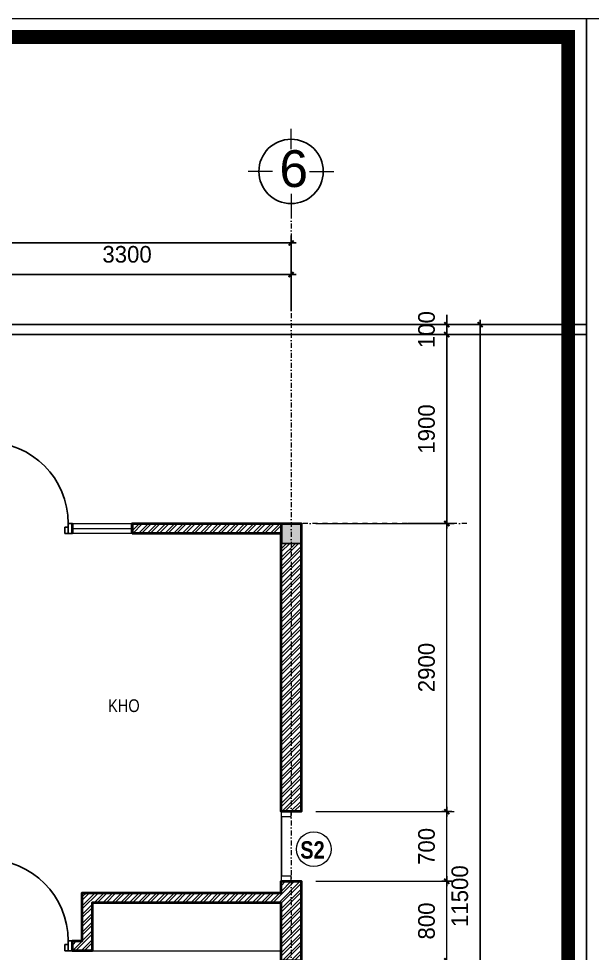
# Model space of a CAD drawing. Header units: millimetres. Extents: x 615730 to 2792744, y 139412 to 597571.
# Drawn here: x 1309974 to 1315744, y 294886 to 304290 of the extents above; entities that cross this region are included whole.
import ezdxf
from ezdxf.enums import TextEntityAlignment as Align

# ---------------------------------------------------------------- set-up
doc = ezdxf.new("R2010")
doc.units = ezdxf.units.MM
doc.header["$MEASUREMENT"] = 0
doc.header["$PDMODE"] = 34
doc.linetypes.add('DASHDOT', pattern=[1, 0.5, -0.25, 0, -0.25])
doc.layers.get('0').update_dxf_attribs({"lineweight": 5})
for name, color, linetype, lineweight in [('0.1(9)', 9, 'Continuous', 13), ('AN_0.20', 2, 'Continuous', 20), ('AN_CUA', 51, 'Continuous', 15), ('CAT', 11, 'Continuous', 40), ('HATCH', 42, 'Continuous', 5), ('NETNGOAITUONG', 1, 'Continuous', 40), ('NTHAY1', 61, 'Continuous', 25), ('thay', 7, 'Continuous', 15), ('TIM TRUC', 149, 'DASHDOT', 9), ('VLIEU', 250, 'Continuous', 9)]:
    doc.layers.add(name, color=color, linetype=linetype, lineweight=lineweight)
for name, color, linetype in [('AN_TEXT', 254, 'Continuous'), ('DOORS', 1, 'Continuous'), ('H', 252, 'Continuous'), ('NET MANH', 252, 'Continuous'), ('netthay', 3, 'Continuous'), ('SWING', 7, 'Continuous'), ('TEXT', 2, 'Continuous'), ('VL', 155, 'Continuous')]:
    doc.layers.add(name, color=color, linetype=linetype)
doc.styles.add('DDCo-B-Helve-condense', font='')
doc.styles.add('H280', font='', dxfattribs={"height": 200})
doc.styles.add('KT OZON', font='', dxfattribs={"height": 200})
doc.styles.add('STYLE2', font='')
doc.styles.add('VNI-AVO', font='vni-roms.shx')
doc.styles.get('DDCo-B-Helve-condense').set_extended_font_data('VNI-Helve-Condense', bold=True)
doc.styles.get('H280').set_extended_font_data('VNI-Avo')
doc.styles.get('KT OZON').set_extended_font_data('VNI-Helve')
doc.styles.get('STYLE2').set_extended_font_data('.VnArial NarrowH')
doc.dimstyles.new('1-50b', dxfattribs={"dimtxt": 167, "dimasz": 50, "dimexe": 75, "dimexo": 150, "dimgap": 120, "dimtad": 1, "dimdec": 0, "dimzin": 12, "dimtxsty": 'VNI-AVO', "dimblk": ']', "dimcen": 0, "dimdle": 50, "dimclrd": 252, "dimclre": 252, "dimclrt": 2, "dimadec": 0, "dimazin": 0, "dimtfac": 1, "dimtdec": 0, "dimtix": 1, "dimtmove": 2, "dimatfit": 0, "dimldrblk": 'OPEN90', "dimfxl": 1, "dimlwd": -1, "dimlwe": -1, "dimarcsym": 0})
pattern_1 = [(45, (628138.94, 0), (-44.194174, 44.194174), []), (45, (628138.94, 31.25), (-44.194174, 44.194174), [])]

# ---------------------------------------------------------------- blocks, each defined once
blk = doc.blocks.new('08PDRR02')
at = {"color": 0, "linetype": 'ByBlock'}
for p, q in [((1, 0), (0, 0)), ((0, 0), (0, -1)), ((1, -1), (1, 0)), ((0, -1), (1, -1))]:
    blk.add_line(p, q, dxfattribs=at)
blk = doc.blocks.new('08PDNB02')
at = {"color": 0, "linetype": 'ByBlock'}
for p, q in [((0, -1.62), (0, 1.62)), ((0, 1.62), (0.25, 1.62)), ((0.25, -1.62), (0.25, 1.62)), ((0.25, 0.38), (1.25, 0.38)), ((1.25, -0.55), (1.25, 2.75)), ((1.25, 2.75), (1.54, 2.75)), ((1.54, 2.75), (1.69, 2.59)), ((1.69, 2.59), (1.95, -0.13)), ((0.25, -1.62), (0, -1.62)), ((1.25, -0.38), (0.25, -0.38)), ((1.95, -0.55), (1.25, -0.55)), ((1.95, -0.13), (1.95, -0.55))]:
    blk.add_line(p, q, dxfattribs=at)
blk = doc.blocks.new('*U45')
at = {"layer": 'DOORS', "color": 0, "linetype": 'Continuous', "ltscale": 200}
for p, q in [((0, 15), (0, 55)), ((900, 15), (900, 55)), ((0, -25), (0, -55)), ((900, -25), (900, -55))]:
    blk.add_line(p, q, dxfattribs=at)
at = {"layer": 'SWING', "color": 1, "linetype": 'Continuous', "ltscale": 200}
blk.add_arc((0, 55), 900, 0, 90, dxfattribs=at)
at = {"layer": 'DOORS', "color": 8, "linetype": 'Continuous', "ltscale": 200, "xscale": 25.4, "yscale": 25.4, "zscale": 25.4, "rotation": 180}
blk.add_blockref('08PDNB02', (0, 895), dxfattribs=at)
at = {"layer": 'DOORS', "color": 0, "linetype": 'Continuous', "ltscale": 200, "xscale": 900, "yscale": 39.99999999999999, "rotation": 90}
blk.add_blockref('08PDRR02', (0, 55), dxfattribs=at)
at = {"layer": 'DOORS', "color": 8, "linetype": 'Continuous', "ltscale": 200, "xscale": 25.4, "yscale": -25.4, "zscale": 25.4}
blk.add_blockref('08PDNB02', (40, 895), dxfattribs=at)
at = {"layer": 'DOORS', "color": 0, "linetype": 'Continuous', "ltscale": 200, "xscale": 45, "yscale": 110}
for p in [(-45, 55), (900, 55)]:
    blk.add_blockref('08PDRR02', p, dxfattribs=at)
at = {"layer": 'DOORS', "color": 1, "linetype": 'Continuous', "ltscale": 200, "xscale": 39.99999999999999, "yscale": 69.99999999999999}
for p in [(0, 15), (860, 15)]:
    blk.add_blockref('08PDRR02', p, dxfattribs=at)
blk = doc.blocks.new('TRUC 1')
at = {"ltscale": 50}
blk.add_circle((0, -9525), 8572, dxfattribs=at)
at = {"layer": '0.1(9)', "ltscale": 50}
for p, q in [((0, -3572), (0, 1782)), ((-4942, -9525), (-11427, -9525)), ((4942, -9525), (11427, -9525)), ((0, -15478), (0, -20832))]:
    blk.add_line(p, q, dxfattribs=at)
at = {"layer": 'TEXT', "ltscale": 50, "style": 'H280'}
blk.add_attdef('1', text='', height=10478, dxfattribs=at).set_placement((-214, -4892), align=Align.CENTER)
blk = doc.blocks.new(']')
for p, q in [((1, 0), (-1, 0)), ((0, 1), (0, -1))]:
    blk.add_line(p, q)
at = {"color": 9, "const_width": 0.4}
blk.add_lwpolyline([(-0.51, -0.51), (0.51, 0.51)], dxfattribs=at)
blk = doc.blocks.new('*D2308')
at = {"layer": 'DEFPOINTS', "color": 0, "ltscale": 10, "transparency": 16777216}
for p in [(1309413.8, 301727.5), (1312713.8, 301714.8), (1312713.8, 301565.5)]:
    blk.add_point(p, dxfattribs=at)
at = {"layer": 'VL', "color": 252, "ltscale": 10, "transparency": 16777216}
for p, q in [((1312713.8, 301715.5), (1312713.8, 301789.8)), ((1309463.8, 301714.8), (1312663.8, 301714.8)), ((1309413.8, 301577.5), (1309413.8, 301639.8))]:
    blk.add_line(p, q, dxfattribs=at)
at = {"layer": 'VL', "color": 252, "ltscale": 10, "transparency": 16777216, "xscale": 50, "yscale": 50, "zscale": 50, "rotation": 180}
blk.add_blockref(']', (1309413.8, 301714.8), dxfattribs=at)
at = {"layer": 'VL', "color": 252, "ltscale": 10, "transparency": 16777216, "xscale": 50, "yscale": 50, "zscale": 50}
blk.add_blockref(']', (1312713.8, 301714.8), dxfattribs=at)
at = {"layer": 'VL', "color": 2, "ltscale": 10, "transparency": 16777216, "insert": (1311063.8, 301918.3), "char_height": 167, "attachment_point": 5, "style": 'VNI-AVO'}
blk.add_mtext('3300', dxfattribs=at)
blk = doc.blocks.new('_Open90')
at = {"color": 0, "linetype": 'ByBlock', "lineweight": -2}
for p, q in [((0, 0), (-1, 0)), ((-0.5, 0.5), (0, 0)), ((0, 0), (-0.5, -0.5))]:
    blk.add_line(p, q, dxfattribs=at)
blk = doc.blocks.new('*D2310')
at = {"layer": 'DEFPOINTS', "color": 0, "ltscale": 10, "transparency": 16777216}
for p in [(1312714.8, 302034), (1292114.5, 301211.6), (1312714.8, 301211.6)]:
    blk.add_point(p, dxfattribs=at)
at = {"layer": 'VL', "color": 252, "ltscale": 10, "transparency": 16777216}
for p, q in [((1292114.5, 301361.6), (1292114.5, 302109)), ((1312714.8, 301361.6), (1312714.8, 302109)), ((1292164.5, 302034), (1312664.8, 302034))]:
    blk.add_line(p, q, dxfattribs=at)
at = {"layer": 'VL', "color": 252, "ltscale": 10, "transparency": 16777216, "xscale": 50, "yscale": 50, "zscale": 50, "rotation": 180}
blk.add_blockref(']', (1292114.5, 302034), dxfattribs=at)
at = {"layer": 'VL', "color": 252, "ltscale": 10, "transparency": 16777216, "xscale": 50, "yscale": 50, "zscale": 50}
blk.add_blockref(']', (1312714.8, 302034), dxfattribs=at)
at = {"layer": 'VL', "color": 2, "ltscale": 10, "transparency": 16777216, "insert": (1302414.7, 302237.5), "char_height": 167, "attachment_point": 5, "style": 'VNI-AVO'}
blk.add_mtext('20600', dxfattribs=at)
blk = doc.blocks.new('*D2316')
at = {"layer": 'DEFPOINTS', "color": 0, "ltscale": 10, "transparency": 16777216}
for p in [(1313737.1, 301111.6), (1314280.5, 301111.6), (1313737.1, 299211.3, -0.7)]:
    blk.add_point(p, dxfattribs=at)
at = {"layer": 'VL', "color": 252, "ltscale": 10, "transparency": 16777216}
for p, q in [((1313887.1, 301111.6), (1314355.5, 301111.6)), ((1314280.5, 299261.3), (1314280.5, 301061.6)), ((1313887.1, 299211.3), (1314355.5, 299211.3))]:
    blk.add_line(p, q, dxfattribs=at)
at = {"layer": 'VL', "color": 252, "ltscale": 10, "transparency": 16777216, "xscale": 50, "yscale": 50, "zscale": 50}
for p, rotation in [((1314280.5, 301111.6), 90), ((1314280.5, 299211.3), 270)]:
    blk.add_blockref(']', p, dxfattribs=dict(at, rotation=rotation))
at = {"layer": 'VL', "color": 2, "ltscale": 10, "transparency": 16777216, "insert": (1314077, 300161.4), "char_height": 167, "attachment_point": 5, "rotation": 90, "style": 'VNI-AVO'}
blk.add_mtext('1900', dxfattribs=at)
blk = doc.blocks.new('*D2317')
at = {"layer": 'DEFPOINTS', "color": 0, "ltscale": 10, "transparency": 16777216}
for p in [(1313737.1, 301211.6), (1314280.5, 301211.6), (1313737.1, 301111.6)]:
    blk.add_point(p, dxfattribs=at)
at = {"layer": 'VL', "color": 252, "ltscale": 10, "transparency": 16777216}
for p, q in [((1314280.5, 301261.6), (1314280.5, 301311.6)), ((1313887.1, 301211.6), (1314355.5, 301211.6)), ((1314280.5, 301111.6), (1314280.5, 301211.6)), ((1313887.1, 301111.6), (1314355.5, 301111.6)), ((1314280.5, 301061.6), (1314280.5, 301011.6))]:
    blk.add_line(p, q, dxfattribs=at)
at = {"layer": 'VL', "color": 252, "ltscale": 10, "transparency": 16777216, "xscale": 50, "yscale": 50, "zscale": 50}
for p, rotation in [((1314280.5, 301211.6), 270), ((1314280.5, 301111.6), 90)]:
    blk.add_blockref(']', p, dxfattribs=dict(at, rotation=rotation))
at = {"layer": 'VL', "color": 2, "ltscale": 10, "transparency": 16777216, "insert": (1314077, 301161.6), "char_height": 167, "attachment_point": 5, "rotation": 90, "style": 'VNI-AVO'}
blk.add_mtext('100', dxfattribs=at)
blk = doc.blocks.new('*D2318')
at = {"layer": 'DEFPOINTS', "color": 0, "ltscale": 10, "transparency": 16777216}
for p in [(1313900.4, 301211.6), (1314615.5, 301211.6), (1313900.4, 289711.6)]:
    blk.add_point(p, dxfattribs=at)
at = {"layer": 'VL', "color": 252, "ltscale": 10, "transparency": 16777216}
for p, q in [((1314050.4, 301211.6), (1314690.5, 301211.6)), ((1314615.5, 289761.6), (1314615.5, 301161.6)), ((1314050.4, 289711.6), (1314690.5, 289711.6))]:
    blk.add_line(p, q, dxfattribs=at)
at = {"layer": 'VL', "color": 252, "ltscale": 10, "transparency": 16777216, "xscale": 50, "yscale": 50, "zscale": 50}
for p, rotation in [((1314615.5, 301211.6), 90), ((1314615.5, 289711.6), 270)]:
    blk.add_blockref(']', p, dxfattribs=dict(at, rotation=rotation))
at = {"layer": 'VL', "color": 2, "ltscale": 10, "transparency": 16777216, "insert": (1314412, 295461.6), "char_height": 167, "attachment_point": 5, "rotation": 90, "style": 'VNI-AVO'}
blk.add_mtext('11500', dxfattribs=at)
blk = doc.blocks.new('*D2254')
at = {"layer": 'DEFPOINTS', "color": 0, "ltscale": 10, "transparency": 16777216}
for p in [(1312813.8, 295611.6), (1314280.5, 295611.6), (1312813.8, 294811.2)]:
    blk.add_point(p, dxfattribs=at)
at = {"layer": 'VLIEU', "color": 252, "ltscale": 10, "transparency": 16777216}
for p, q in [((1312963.8, 295611.6), (1314355.5, 295611.6)), ((1314280.5, 294861.2), (1314280.5, 295561.6)), ((1312963.8, 294811.2), (1314355.5, 294811.2))]:
    blk.add_line(p, q, dxfattribs=at)
at = {"layer": 'VLIEU', "color": 252, "ltscale": 10, "transparency": 16777216, "xscale": 50, "yscale": 50, "zscale": 50}
for p, rotation in [((1314280.5, 295611.6), 90), ((1314280.5, 294811.2), 270)]:
    blk.add_blockref(']', p, dxfattribs=dict(at, rotation=rotation))
at = {"layer": 'VLIEU', "color": 2, "ltscale": 10, "transparency": 16777216, "insert": (1314077, 295211.4), "char_height": 167, "attachment_point": 5, "rotation": 90, "style": 'VNI-AVO'}
blk.add_mtext('800', dxfattribs=at)
blk = doc.blocks.new('*D2255')
at = {"layer": 'DEFPOINTS', "color": 0, "ltscale": 10, "transparency": 16777216}
for p in [(1312813.8, 296311.6), (1314280.5, 296311.6), (1312813.8, 295611.6)]:
    blk.add_point(p, dxfattribs=at)
at = {"layer": 'VLIEU', "color": 252, "ltscale": 10, "transparency": 16777216}
for p, q in [((1312963.8, 296311.6), (1314355.5, 296311.6)), ((1314280.5, 295661.6), (1314280.5, 296261.6)), ((1312963.8, 295611.6), (1314355.5, 295611.6))]:
    blk.add_line(p, q, dxfattribs=at)
at = {"layer": 'VLIEU', "color": 252, "ltscale": 10, "transparency": 16777216, "xscale": 50, "yscale": 50, "zscale": 50}
for p, rotation in [((1314280.5, 296311.6), 90), ((1314280.5, 295611.6), 270)]:
    blk.add_blockref(']', p, dxfattribs=dict(at, rotation=rotation))
at = {"layer": 'VLIEU', "color": 2, "ltscale": 10, "transparency": 16777216, "insert": (1314077, 295961.6), "char_height": 167, "attachment_point": 5, "rotation": 90, "style": 'VNI-AVO'}
blk.add_mtext('700', dxfattribs=at)
blk = doc.blocks.new('*D2256')
at = {"layer": 'DEFPOINTS', "color": 0, "ltscale": 10, "transparency": 16777216}
for p in [(1312813.8, 299211.3), (1314280.5, 299211.3), (1312813.8, 296311.6)]:
    blk.add_point(p, dxfattribs=at)
at = {"layer": 'VLIEU', "color": 252, "ltscale": 10, "transparency": 16777216}
for p, q in [((1312963.8, 299211.3), (1314355.5, 299211.3)), ((1314280.5, 296361.6), (1314280.5, 299161.3)), ((1312963.8, 296311.6), (1314355.5, 296311.6))]:
    blk.add_line(p, q, dxfattribs=at)
at = {"layer": 'VLIEU', "color": 252, "ltscale": 10, "transparency": 16777216, "xscale": 50, "yscale": 50, "zscale": 50}
for p, rotation in [((1314280.5, 299211.3), 90), ((1314280.5, 296311.6), 270)]:
    blk.add_blockref(']', p, dxfattribs=dict(at, rotation=rotation))
at = {"layer": 'VLIEU', "color": 2, "ltscale": 10, "transparency": 16777216, "insert": (1314077, 297761.5), "char_height": 167, "attachment_point": 5, "rotation": 90, "style": 'VNI-AVO'}
blk.add_mtext('2900', dxfattribs=at)

msp = doc.modelspace()

# ---------------------------------------------------------------- hatches: boundary and pattern name
at = {"layer": 'VLIEU', "ltscale": 10}
h = msp.add_hatch(dxfattribs=at)
h.set_pattern_fill('STEEL', color=256, scale=500, style=0)
h.set_pattern_definition(pattern_1)
h.paths.add_polyline_path([(1312613.8, 299211.3), (1311113.8, 299211.3), (1311113.8, 299111.3), (1312613.8, 299111.3)])
h = msp.add_hatch(dxfattribs=at)
h.set_pattern_fill('STEEL', color=256, scale=500, style=0)
h.set_pattern_definition(pattern_1)
h.paths.add_polyline_path([(1312713.8, 299011.3), (1312613.8, 299011.3), (1312613.8, 296311.6), (1312713.8, 296311.6)])
h.paths.add_polyline_path([(1312813.8, 299011.3), (1312713.8, 299011.3), (1312713.8, 296311.6), (1312715.7, 296311.6), (1312715.7, 296311.6), (1312813.8, 296311.6)])
h = msp.add_hatch(dxfattribs=at)
h.set_pattern_fill('STEEL', color=256, scale=500, style=0)
h.set_pattern_definition(pattern_1)
h.paths.add_polyline_path([(1312813.8, 295611.6), (1312613.8, 295611.6), (1312613.8, 295495.9), (1310613.4, 295495.9), (1310613.4, 295011.6), (1310513.8, 295011.6), (1310513.8, 294911.6), (1310713.4, 294911.6), (1310713.4, 295395.9), (1312613.8, 295395.9), (1312613.8, 294730.2), (1312713.8, 294730.2), (1312813.8, 294730.2), (1312813.8, 295395.9)])

# ---------------------------------------------------------------- linework, layer by layer
at = {"layer": 'AN_0.20', "color": 3}
msp.add_circle((1312942.5, 295934), 175, dxfattribs=at)
at = {"layer": 'AN_CUA'}
for p, q in [((1312615.7, 296261.6), (1312615.7, 295661.6)), ((1312616.7, 296261.6), (1312616.7, 295661.6))]:
    msp.add_line(p, q, dxfattribs=at)
at = {"layer": 'AN_CUA', "color": 3}
for points in [[(1312715.7, 296311.6), (1312615.7, 296311.6), (1312615.7, 296261.6), (1312715.7, 296261.6)], [(1312715.7, 295661.6), (1312615.7, 295661.6), (1312615.7, 295611.6), (1312715.7, 295611.6)]]:
    msp.add_lwpolyline(points, close=True, dxfattribs=at)
at = {"layer": 'CAT'}
msp.add_line((1311113.8, 299211.3), (1311113.8, 299111.3), dxfattribs=at)
at = {"layer": 'H', "const_width": 138.2}
msp.add_lwpolyline([(1288499.3, 285120.6), (1315502.2, 285120.6), (1315502.2, 304105.6), (1288499.3, 304105.6)], close=True, dxfattribs=at)
at = {"layer": 'HATCH'}
msp.add_line((1310713.4, 294911.6), (1312613.8, 294911.6), dxfattribs=at)
at = {"layer": 'NET MANH', "elevation": -0.5}
msp.add_lwpolyline([(1312613.8, 299211.3), (1312813.8, 299211.3), (1312813.8, 299011.3), (1312613.8, 299011.3)], close=True, dxfattribs=at)
at = {"layer": 'NET MANH'}
msp.add_solid([(1312613.8, 299011.3, -0.5), (1312813.8, 299011.3, -0.5), (1312613.8, 299211.3, -0.5), (1312813.8, 299211.3, -0.5)], dxfattribs=at)
at = {"layer": 'NETNGOAITUONG'}
msp.add_line((1312613.8, 299211.3, -0.5), (1312613.8, 299011.3, -0.5), dxfattribs=at)
for points in [[(1310513.8, 299211.3), (1310513.8, 299211.3)], [(1310513.8, 299111.3), (1310513.8, 299111.3), (1310513.8, 299211.3)], [(1311113.8, 299111.3), (1311113.8, 299211.3), (1312813.8, 299211.3), (1312813.8, 299111.3), (1312813.8, 296311.6), (1312613.8, 296311.6), (1312613.8, 299111.3), (1311113.8, 299111.3)], [(1312813.8, 295395.9), (1312813.8, 294811.2), (1312613.8, 294811.2), (1312613.8, 295395.9), (1310713.4, 295395.9), (1310713.4, 294911.6), (1310513.8, 294911.6), (1310513.8, 295011.6), (1310613.4, 295011.6), (1310613.4, 295495.9), (1312613.8, 295495.9), (1312613.8, 295611.6), (1312813.8, 295611.6), (1312813.8, 295395.9), (1312813.8, 295395.9)]]:
    msp.add_lwpolyline(points, dxfattribs=at)
at = {"layer": 'thay', "linetype": 'Continuous'}
for points in [[(1288315, 284936.3), (1315686.5, 284936.3), (1315686.5, 304289.9), (1288315, 304289.9)], [(1315686.5, 284936.3), (1343058, 284936.3), (1343058, 304289.9), (1315686.5, 304289.9)]]:
    msp.add_lwpolyline(points, close=True, dxfattribs=at)
at = {"layer": 'TIM TRUC', "ltscale": 100}
for p, q in [((1312713.8, 302329), (1312713.8, 287817.7)), ((1314482.4, 299211.3, -0.8), (1311113.8, 299211.3, -0.2))]:
    msp.add_line(p, q, dxfattribs=at)
at = {"layer": 'VL', "ltscale": 10}
for p, q in [((1315686.5, 301211.6), (1288499.3, 301211.6)), ((1315686.5, 301111.6), (1288499.3, 301111.6)), ((1312613.8, 296311.6), (1312813.8, 296311.6))]:
    msp.add_line(p, q, dxfattribs=at)
at = {"layer": 'VLIEU', "ltscale": 10}
for p, q in [((1310513.8, 299211.3), (1310513.8, 299111.3)), ((1310513.8, 299161.3), (1311113.8, 299161.3))]:
    msp.add_line(p, q, dxfattribs=at)
at = {"layer": 'VLIEU', "ltscale": 10, "elevation": 0.5}
msp.add_lwpolyline([(1310513.8, 299211.3), (1311113.8, 299211.3), (1311113.8, 299111.3), (1310513.8, 299111.3)], close=True, dxfattribs=at)

# ---------------------------------------------------------------- block references
at = {"layer": 'netthay', "lineweight": -2, "ltscale": 10}
ref = msp.add_blockref('TRUC 1', (1312713.8, 302393.4), dxfattribs=dict(at, xscale=0.03778148023411632, yscale=0.03778148023411632, zscale=0.03778148023411632, rotation=180))
ref.add_attrib('1', '6', dxfattribs={"layer": 'TEXT', "color": 3, "ltscale": 50, "height": 370.2, "style": 'KT OZON'}).set_placement((1312740.5, 302596.4), align=Align.CENTER)
at = {"layer": 'NTHAY1', "xscale": 0.9090857494156808, "yscale": 0.9090857494156808, "zscale": 0.9090857494156808}
for p in [(1309654.8, 299161.3), (1309654.8, 294961.6)]:
    msp.add_blockref('*U45', p, dxfattribs=at)

# ---------------------------------------------------------------- texts
at = {"layer": 'AN_TEXT', "style": 'DDCo-B-Helve-condense'}
msp.add_text('S2', height=175, dxfattribs=at).set_placement((1312929, 295839), align=Align.CENTER)
at = {"layer": 'TEXT', "color": 140, "style": 'STYLE2'}
msp.add_text('KHO', height=128, dxfattribs=at).set_placement((1311031.9, 297377.9), align=Align.MIDDLE_CENTER)

# ---------------------------------------------------------------- dimensions: what is measured, and where the dimension line sits
at = {"layer": 'VL', "ltscale": 10}
for base, p1, p2, picture, middle in [((1312714.8, 302034), (1292114.5, 301211.6), (1312714.8, 301211.6), '*D2310', (1302414.7, 302237.5)), ((1312713.8, 301714.8), (1309413.8, 301727.5), (1312713.8, 301565.5), '*D2308', (1311063.8, 301918.3))]:
    dim = msp.add_linear_dim(base=base, p1=p1, p2=p2, dimstyle='1-50b', override={"dimfxl": 150, "dimarcsym": 1}, dxfattribs=at)
    dim.commit()
    dim.dimension.update_dxf_attribs({"geometry": picture, "text_midpoint": middle})
for base, p1, p2, picture, middle in [((1314280.5, 301211.6), (1313737.1, 301111.6), (1313737.1, 301211.6), '*D2317', (1314077, 301161.6)), ((1314615.5, 301211.6), (1313900.4, 289711.6), (1313900.4, 301211.6), '*D2318', (1314412, 295461.6)), ((1314280.5, 301111.6), (1313737.1, 299211.3, -0.7), (1313737.1, 301111.6), '*D2316', (1314077, 300161.4))]:
    dim = msp.add_linear_dim(base=base, p1=p1, p2=p2, angle=90, dimstyle='1-50b', override={"dimfxl": 150, "dimarcsym": 1}, dxfattribs=at)
    dim.commit()
    dim.dimension.update_dxf_attribs({"geometry": picture, "text_midpoint": middle})
at = {"layer": 'VLIEU', "ltscale": 10}
for base, p1, p2, picture, middle in [((1314280.5, 299211.3), (1312813.8, 296311.6), (1312813.8, 299211.3), '*D2256', (1314077, 297761.5)), ((1314280.5, 296311.6), (1312813.8, 295611.6), (1312813.8, 296311.6), '*D2255', (1314077, 295961.6)), ((1314280.5, 295611.6), (1312813.8, 294811.2), (1312813.8, 295611.6), '*D2254', (1314077, 295211.4))]:
    dim = msp.add_linear_dim(base=base, p1=p1, p2=p2, angle=90, dimstyle='1-50b', override={"dimfxl": 2}, dxfattribs=at)
    dim.commit()
    dim.dimension.update_dxf_attribs({"geometry": picture, "text_midpoint": middle})

doc.saveas('drawing.dxf')
